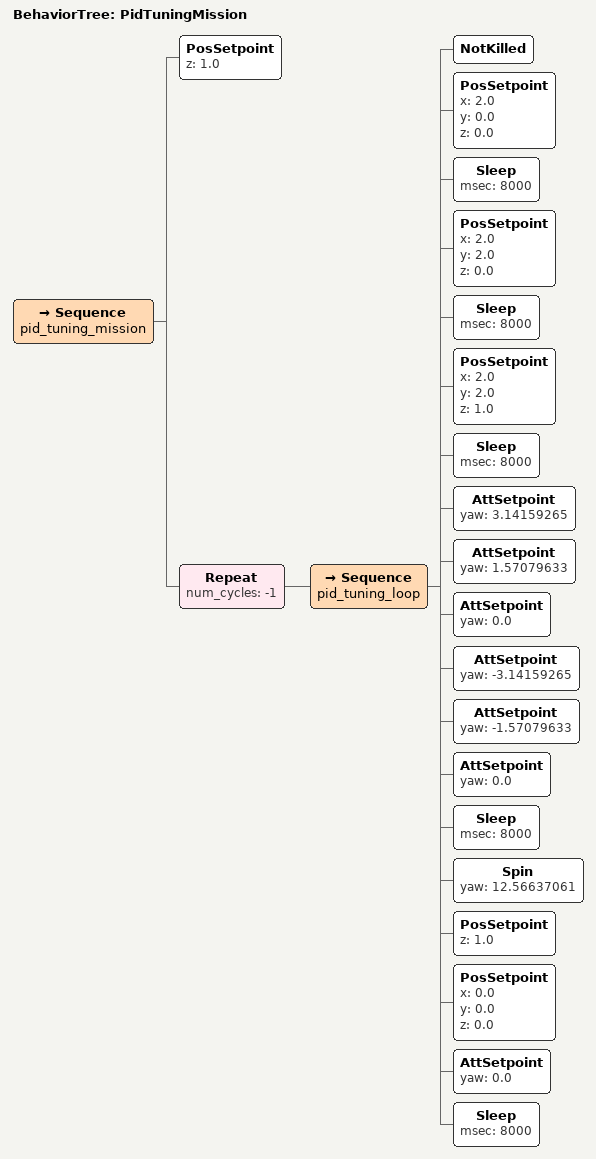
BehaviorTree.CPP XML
<?xml version="1.0" encoding="UTF-8"?>
<root BTCPP_format="4" main_tree_to_execute="PidTuningMission">
  <BehaviorTree ID="PidTuningMission">
    <Sequence name="pid_tuning_mission">
      <PosSetpoint z="1.0"/>
      <Repeat num_cycles="-1">
        <Sequence name="pid_tuning_loop">
          <NotKilled/>

          <PosSetpoint x="2.0" y="0.0" z="0.0"/>
          <Sleep msec="8000"/>

          <PosSetpoint x="2.0" y="2.0" z="0.0"/>
          <Sleep msec="8000"/>

          <PosSetpoint x="2.0" y="2.0" z="1.0"/>
          <Sleep msec="8000"/>

          <AttSetpoint yaw="3.14159265"/>
          <AttSetpoint yaw="1.57079633"/>
          <AttSetpoint yaw="0.0"/>
          <AttSetpoint yaw="-3.14159265"/>
          <AttSetpoint yaw="-1.57079633"/>
          <AttSetpoint yaw="0.0"/>
          <Sleep msec="8000"/>

          <Spin yaw="12.56637061"/>

          <PosSetpoint z="1.0"/>

          <PosSetpoint x="0.0" y="0.0" z="0.0"/>
          <AttSetpoint yaw="0.0"/>
          <Sleep msec="8000"/>
        </Sequence>
      </Repeat>
    </Sequence>
  </BehaviorTree>
</root>
